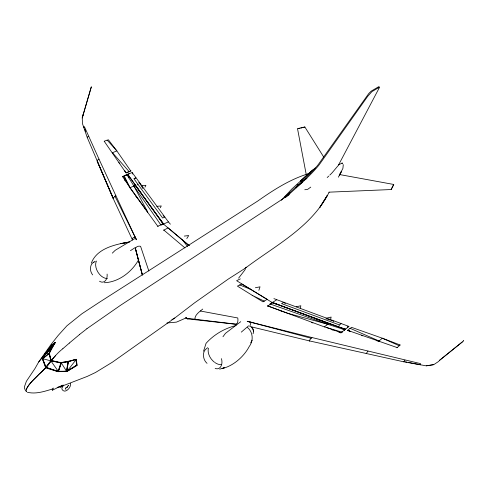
<?xml version="1.0" encoding="UTF-8"?>
<svg xmlns="http://www.w3.org/2000/svg" width="488" height="488" viewBox="0 0 488 488"><rect width="100%" height="100%" fill="white"/><g stroke="black" fill="none" stroke-linecap="round" stroke-linejoin="round"><path stroke-width="0.73" d="M224.559 367.635L222.113 368.574C233.362 366 243.982 356.521 249.222 346.529C253.668 340.728 253.107 332.218 247.501 327.454M251.082 322.147L249.801 326.454L309.264 340.868L403.655 361.791L426.286 365.847L433.625 364.658M65.819 388.54L65.959 389.29L65.685 389.064M236.235 323.934L236.338 324.306L187.856 318.92L185.806 317.804M142.307 274.683L135.444 248.74C135.823 246.574 138.635 245.751 140.581 246.318L148.846 271.017M66.88 371.496L66.557 371.222L68.045 361.327L76.372 359.314L77.025 365.475L66.88 371.496L58.06 371.667L45.701 367.867L42.462 358.967L45.189 353.898L51.722 345.095L55.284 342.375L49.349 353.202L51.155 360.51L60.951 362.596L68.363 361.626L76.372 359.314L68.363 361.626L68.045 361.327L60.951 362.596L58.06 371.667L46.043 367.415L58.231 371.313L66.862 371.197L76.573 365.262L77.025 365.475L76.073 359.699L66.88 371.496L76.573 365.262L76.073 359.699M342.423 163.944L342.558 163.035L341.923 163.132M66.862 371.197L68.363 361.626L66.557 371.222L58.06 371.667M309.264 340.868L309.746 340.801L309.264 340.868L309.514 340.16L311.911 337.531L420.546 363.639L420.619 364.457L420.314 364.768L408.419 362.401M300.346 308.044L300.858 305.75L296.338 306.763M203.545 351.214L206.07 343.302C214.006 334.481 224.59 328.357 236.088 325.508M25.98 390.626C27.779 383.794 34.563 379.572 38.851 374.369C47.879 366.769 53.345 355.929 62.848 348.737M330.59 319.341L331.151 317.054L326.74 318.121M107.079 140.434L108.36 139.751L116.839 150.877L130.869 171.142M135.28 237.028L133.212 237.656L132.23 238.864L132.51 240.011L113.21 198.537L87.236 137.488L82.478 123.677L82.246 117.962L83.655 112.752M82.246 117.962L91.329 86.815L82.246 117.736M137.695 184.909L137.872 184.281L133.889 178.651L135.884 177.791L134.798 178.529M267.808 306.275L267.9 305.976L324.343 326.887L341.832 332.108L348.92 326.429L273.89 298.613M269.931 304.219L272.249 302.517L345.382 329.248L344.339 330.162M270.572 304.103L267.918 306.013M272.151 302.828L272.249 302.517M58.597 371.307L61.281 362.926L67.991 361.7M328.711 323.446L328.607 323.757L328.711 323.452L345.382 329.248L341.734 328.662M52.076 389.753L52.484 390.168L53.192 388.003M345.254 329.51L345.358 329.199L344.54 330.047L344.638 329.754L327.655 324.233L270.041 303.957L276.696 299.791M400.056 344.955L399.288 345.748L382.348 338.215L379.066 340.972L350.134 328.332L350.03 328.637L351.433 327.314L382.348 338.215L400.056 344.955L399.946 345.26M318.152 319.658L318.048 319.963L318.194 319.67M342.478 331.523L340.99 332.956L338.861 332.2M341.807 332.072L341.71 332.371L342.381 331.822M252.339 295.392L252.235 295.691L252.345 295.386L237.412 286.12L241.889 284.053L267.143 299.345L262.995 301.846L252.339 295.386L264.032 301.053L263.929 301.352L264.032 301.047M378.956 341.277L379.06 340.972L378.956 341.277L376.23 340.575M378.218 87.938L378.932 86.583L371.155 91.164L368.782 93.513L318.304 164.511C310.1 174.936 299.577 183.189 290.067 192.364L289.445 193.943L288.518 193.321M391.23 189.289L393.743 184.464L339.563 174.551M298.894 184.22L298.381 185.507L297.168 184.696M366.177 353.574L367.976 351.195M65.544 388.308L65.837 387.643M104.304 141.38L126.105 173.026M91.36 263.062C96.892 248.264 115.522 244.342 129.375 241.987L120.78 243.634L126.606 242.701M309.941 173.24C290.689 178.84 273.835 189.716 257.603 201.135L99.241 302.359L81.929 313.747L66.886 325.819L58.096 335.543L50.831 344.754L38.711 361.956L51.722 345.095L54.998 342.765L45.317 353.721L42.718 358.686L46.012 367.385L42.462 358.967L49.349 353.202L51.643 348.139L55.284 342.375L51.643 348.139L45.195 353.891L38.711 361.956L34.977 368.519L26.389 381.274L24.473 386.697L24.522 388.332L25.297 390.174M158.075 226.67L130.028 187.947L124.239 175.802L122.439 176.809M170.373 224.181L168.403 221.894L161.028 225.169L133.962 186.123L126.868 174.631L124.19 175.784M393.743 184.464L391.23 189.503M339.02 325.49L341.027 323.648M119.816 163.718L118.895 162.565M347.724 327.741L347.901 327.363M296.149 187.819L297.454 185.135M126.746 174.881L125.434 175.466M129.033 186.245L122.561 176.558M133.962 186.123L147.736 212.121M163.602 230.251L168.122 227.878L189.332 245.714M51.514 348.401L49.02 353.342L50.868 360.894L42.718 358.686L49.349 353.202M131.004 170.891L129.271 171.794L112.484 152.72L116.846 150.877L107.165 140.099L104.164 141.239M26.328 389.174C31.049 380.731 39.052 374.711 45.701 367.867M144.979 187.154L145.912 185.318L141.453 185.617M160.814 224.797L157.783 226.261M160.302 207.772L161.266 205.942L156.825 206.332M338.367 177.193L342.905 168.391L343.296 164.633M42.462 358.967L45.317 353.721L51.765 348.188L45.195 353.891L49.197 353.141L42.828 358.473M140.337 192.418L127.691 174.271L125.849 175.241M250.704 342.869L252.15 340.191M127.618 174.533L126.825 174.612M329.132 192.168C311.728 227.207 274.884 245.739 245.055 268.357L228.421 278.971L194.627 302.804L174.814 317.981L112.374 362.2L95.514 372.49L87.212 376.431L64.959 385.014L57.127 387.454M141.441 193.974L163.407 224.34M258.866 290.36L260.025 286.816L255.389 287.743M138.799 259.451C132.083 271.828 118.712 282.204 104.286 282.735M63.599 385.062L61.97 388.003L61.885 389.034C64.52 394.859 72.096 387.008 70.235 383.281M222.967 336.744L225.444 333.359L240.755 321.671M45.933 367.183L51.087 360.296M46.323 367.507L51.478 360.614M186.794 238.553L188.722 235.551L184.33 236.082M238.614 278.136L245.324 269.382M281.375 200.263L291.726 189.106L312.686 169.952M462.972 341.35L463.6 340.642L463.283 340.935M51.472 360.162L55.418 355.807M404.912 360.175L403.655 361.791L404.003 361.577M112.307 253.144L115.211 250.301L134.834 238.577M236.338 324.306C237.979 323.117 238.156 319.994 237.778 317.969L200.342 311.009M246.349 267.168L245.055 268.357M310.014 172.526L300.279 181.359L308.019 174.002L315.285 167.939M396.994 347.773L399.282 345.748M248.618 325.819L241.286 332.133M284.614 197.109L290.067 192.364M285.37 197.616C296.887 187.081 309.154 177.138 319.048 164.999L367.678 96.362L371.911 91.634L379.682 87.041L338.312 165.426L332.249 172.63A231.928 119.42 15.6 0 1 329.79 175.107M62.812 348.707L69.326 343.107M98.997 159.119L115.815 195.56L113.179 198.085L97.142 161.101L97.527 160.137L98.997 159.119L84.393 126.642L83.747 126.862L84.235 127.874M67.185 386.465L68.79 385.605L68.113 385.398M63.153 385.648L60.64 387.399L59.774 387.448M69.296 343.076L79.623 334.475M202.746 309.056C199.72 311.606 194.413 314.98 194.932 319.573L196.389 319.402M207.705 347.712L205.991 349.091A12.92 8.656 52.6 0 0 203.52 356.149A11.267 7.54 52.7 0 0 204.24 359.253A6.875 4.593 52.8 0 0 206.583 362.883L207.04 363.334M79.587 334.451L86.919 328.729M324.343 326.887L328.729 323.495L272.884 302.597L270.584 304.146M350.134 328.332L347.572 330.309L349.646 331.157M51.728 345.248L54.998 342.765M310.783 187.099L307.702 189.332L304.78 189.747M86.882 328.705L120.475 305.329L289.158 194.724M135.402 247.446L130.442 250.673M438.925 361.248L433.759 364.64L426.469 365.793M93.403 262.422L95.264 261.275M174.814 317.981L171.861 319.67M301.035 181.689L306.897 178.468M134.243 185.934L135.469 185.263L163.492 224.077L189.057 245.623M338.495 164.883L341.954 163.151M88.535 136.256L87.297 137.232L87.492 137.647M160.766 224.785L163.291 223.534L135.292 185.336L130.101 187.679L123.379 176.15M52.484 390.168L62.574 385.178M252.101 328.009L252.296 327.533L251.832 327.027M240.352 278.88L236.607 280.691L272.261 302.566L276.513 304.25M186.27 317.84L176.504 322.117L166.926 322.995M128.832 177.876L127.691 174.271L132.175 172.551L168.403 221.894M224.559 367.647L219.691 369.166M297.704 128.594L304.86 126.99L323.666 156.953M60.951 362.596L61.281 362.926L58.231 371.313L50.904 360.919L61.281 362.926L66.557 371.222M53.1 388.79C44.933 391.266 35.972 394.408 27.401 392.273M128.472 175.57L127.691 174.271L129.149 173.85M302.688 127.594L304.86 126.99M300.785 128.088L301.962 127.801M298.455 128.625L299.608 128.374M328.942 192.168L391.181 189.539M347.444 326.307L348.92 326.429M187.313 318.298L236.357 324.227M405.479 361.852L406.949 362.126M251.058 322.391L247.251 321.293L311.911 337.531M60.988 363.035L51.185 360.54L49.02 353.342M343.955 328.869L345.382 329.248M247.251 321.293L311.112 338.251M288.158 313.418L327.655 324.233M325.99 318.713L332.566 320.665L333.737 321.543M215.165 368.397L215.69 368.562A6.899 4.612 52.5 0 0 218.899 368.367A11.267 7.54 52.7 0 0 220.649 366.781A12.908 8.638 52.7 0 0 221.46 358.631M350.372 331.419L347.572 330.309L397.201 347.596M339.3 324.886L281.582 303.597L283.528 302.346L285.389 303.493M326.881 327.613L341.088 332.657M331.755 329.675L333.176 330.181M267.345 305.805L288.176 313.455M281.076 311.149L282.473 311.661M272.261 302.566L330.26 324.008M311.46 322.403L312.881 322.934M239.59 284.888L251.113 289.518M361.431 335.238L362.785 335.829M316.291 318.798L318.17 319.701M99.528 281.222L99.997 281.484A6.564 4.221 58.2 0 0 103.059 282.052A10.73 6.905 58.3 0 0 104.981 281.064A12.298 7.912 58.4 0 0 107.11 274.091M138.653 182.616L139.891 183.451L142.941 188.563M163.114 215.635L164.816 217.056L162.638 218.026L137.872 184.281M184.934 247.886L163.73 229.988M140.282 192.4L141.52 193.706L127.691 174.271M26.114 391.193L26.639 391.785M134.511 184.129L135.469 185.263M182.457 239.919L187.544 246.44M124.885 171.02L126.239 172.776L129.399 171.544L126.246 172.776L124.452 170.416M160.284 219.85L163.492 224.077M130.101 187.679L147.687 212.109M135.743 195.889L136.622 197.109M144.533 208.101L145.412 209.321M92.671 274.897L92.311 274.39A6.551 4.209 58.4 0 1 90.689 270.651A10.73 6.905 58.3 0 1 90.524 267.747A12.304 7.924 58.3 0 1 94.044 262.093M124.501 179.761L125.324 180.938M134.987 237.064L136.396 239.73L115.815 195.56M114.912 196.109L136.396 239.73M97.258 161.18L113.21 198.537M84.906 129.424L85.644 131.461M135.444 248.74L142.319 274.628M25.943 390.595L26.145 391.217M142.362 275.22L135.768 249.649M132.175 172.551L132.48 174.033M297.534 128.753L306.281 174.802M296.033 187.38A276.397 155.55 30.2 0 1 302.371 182.384M328.766 176.083A231.928 119.42 15.6 0 1 327.18 177.528M252.034 327.46A5.813 4.056 52.4 0 1 253.028 333.749M251.906 327.558A5.588 3.898 52.4 0 1 253.388 331.401M107.47 278.532A11.041 7.149 58.4 0 1 98.039 272.328A11.041 7.149 58.4 0 1 96.423 261.031M221.546 364.652A11.584 7.802 52.7 0 1 214.988 362.608M214.409 362.194A11.584 7.802 52.7 0 1 208.437 348.194M67.49 386.838L66.758 387.661L67.49 386.838M341.246 171.758L339.508 174.991L341.246 171.758M462.441 341.844L439.194 360.62L462.441 341.844M327.393 195.291L319.658 207.656L327.393 195.291M187.856 318.92L185.952 317.901L187.856 318.92"/></g></svg>
